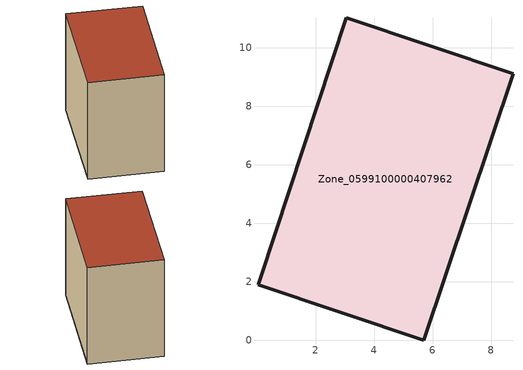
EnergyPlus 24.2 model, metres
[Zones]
Zone_0599100000407962
 floor ground (C_G): 8.74,9.1 5.7,0 0.03,1.9 0.11,2.15 3.04,11.01 z0
 wall outside (C_F): 8.74,9.1 3.04,11.01 0.11,2.15 0.03,1.9 5.7,0 8.74,9.1 z0:9.01
 roof outside (C_R): 5.7,0 8.74,9.1 3.04,11.01 0.11,2.15 0.03,1.9 z9.01
[BUILDING]
Pand.0599100000407962: North Axis=0; Terrain=City; Loads Convergence Tolerance Value=0.04; Temperature Convergence Tolerance Value=0.4; Solar Distribution=FullExterior; Maximum Number of Warmup Days=25; Minimum Number of Warmup Days=1
[Site:Location]
Rotterdam.The.Hague.AP_ZH_NLD Design_Conditions: Latitude=51.96; Longitude=4.45; Time Zone=1; Elevation=-4.5
[SITE:GROUNDTEMPERATURE:BUILDINGSURFACE]
18, 18, 18, 18, 18, 18, 18, 18, 18, 18, 18, 18
[MATERIAL] Thermal Absorptance=0.9; Solar Absorptance=0.7; Visible Absorptance=0.7
Name | Roughness | Thickness | Conductivity | Density | Specific Heat
G.TC.1992-2005 | MediumSmooth | 0.15 | 0.06 | 540 | 1210
F.TC.1992-2005 | Rough | 0.3 | 0.12 | 1920 | 840
R.TC.1992-2005 | MediumRough | 0.2 | 0.08 | 1500 | 1000
[CONSTRUCTION]
C_G: G.TC.1992-2005
C_F: F.TC.1992-2005
C_R: R.TC.1992-2005
[ZONE]
Zone_0599100000407962: Type=1; Multiplier=1; Ceiling Height=Autocalculate; Volume=Autocalculate; Floor Area=autocalculate; Part of Total Floor Area=Yes
[ZONEINFILTRATION:DESIGNFLOWRATE]
Infil_Zone_0599100000407962: Zone or ZoneList or Space or SpaceList=Zone_0599100000407962; Schedule=AlwaysOn; Design Flow Rate Calculation Method=Flow/Area; Flow Rate per Floor Area=0.0015; Constant Term Coefficient=1; Temperature Term Coefficient=0; Velocity Term Coefficient=0; Velocity Squared Term Coefficient=0
[HVACTEMPLATE:ZONE:IDEALLOADSAIRSYSTEM]
Zone_0599100000407962: Maximum Heating Supply Air Temperature=50; Minimum Cooling Supply Air Temperature=13; Maximum Heating Supply Air Humidity Ratio=0.0156; Minimum Cooling Supply Air Humidity Ratio=0.0077; Heating Limit=NoLimit; Cooling Limit=NoLimit; Dehumidification Control Type=ConstantSensibleHeatRatio; Cooling Sensible Heat Ratio=0.7; Dehumidification Setpoint=60; Humidification Control Type=None; Humidification Setpoint=30; Outdoor Air Method=None; Outdoor Air Flow Rate per Person=0.00944; Outdoor Air Flow Rate per Zone Floor Area=0; Outdoor Air Flow Rate per Zone=0; Demand Controlled Ventilation Type=None; Outdoor Air Economizer Type=NoEconomizer; Heat Recovery Type=None; Sensible Heat Recovery Effectiveness=0.7; Latent Heat Recovery Effectiveness=0.65
[ZONECONTROL:THERMOSTAT]
ThermostatControl_Zone_0599100000407962: Zone or ZoneList=Zone_0599100000407962; Control Type Schedule=DualSetpointControlType; Control 1=Thermostat_Zone_0599100000407962; Temperature Difference Between Cutout And Setpoint=0
[THERMOSTATSETPOINT:DUALSETPOINT]
Thermostat_Zone_0599100000407962: Heating Setpoint Temperature Schedule=HeatingSetpoint_Zone_0599100000407962; Cooling Setpoint Temperature Schedule=CoolingSetpoint_Zone_0599100000407962
[SCHEDULE:COMPACT]
HeatingSetpoint_Zone_0599100000407962: Through: 12/31, For: AllDays, Until: 24:00, 21
CoolingSetpoint_Zone_0599100000407962: Through: 12/31, For: AllDays, Until: 24:00, 24
DualSetpointControlType: Through: 12/31, For: AllDays, Until: 24:00, 4
AlwaysOn: Through: 12/31, For: AllDays, Until: 24:00, 1
